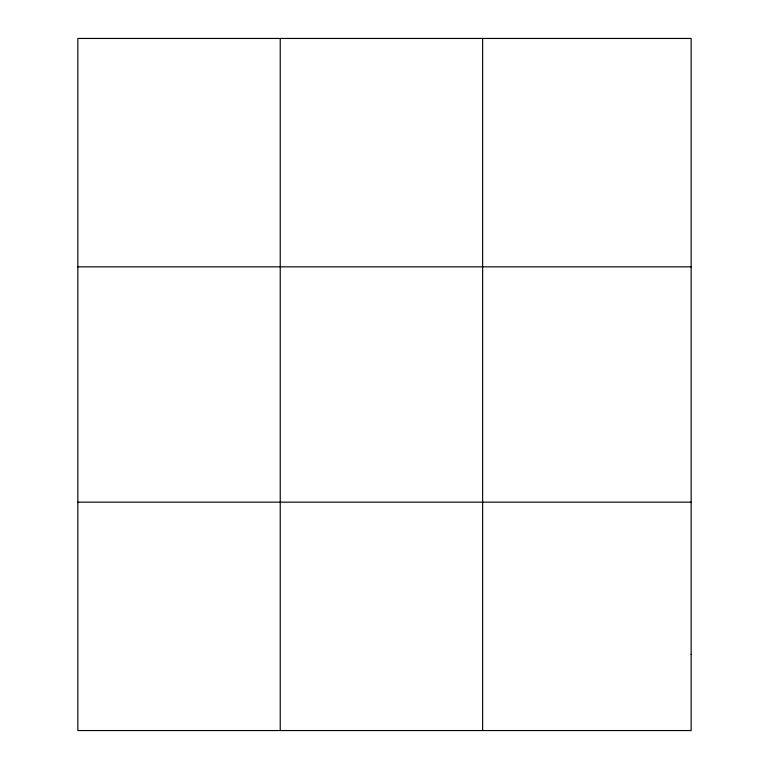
<?xml version="1.0" encoding="UTF-8"?>
<svg xmlns="http://www.w3.org/2000/svg" width="769" height="769" viewBox="0 0 769 769"><rect width="100%" height="100%" fill="white"/><g stroke="black" fill="none" stroke-linecap="round" stroke-linejoin="round"><path stroke-width="1.15" d="M280.233 730.55L280.233 38.45M482.634 730.55L482.634 38.45M77.842 266.843L691.158 266.843M77.842 502.157L691.158 502.157M691.158 654.419L691.158 730.55L77.842 730.55L77.842 38.45L691.158 38.45L691.158 654.419"/></g></svg>
